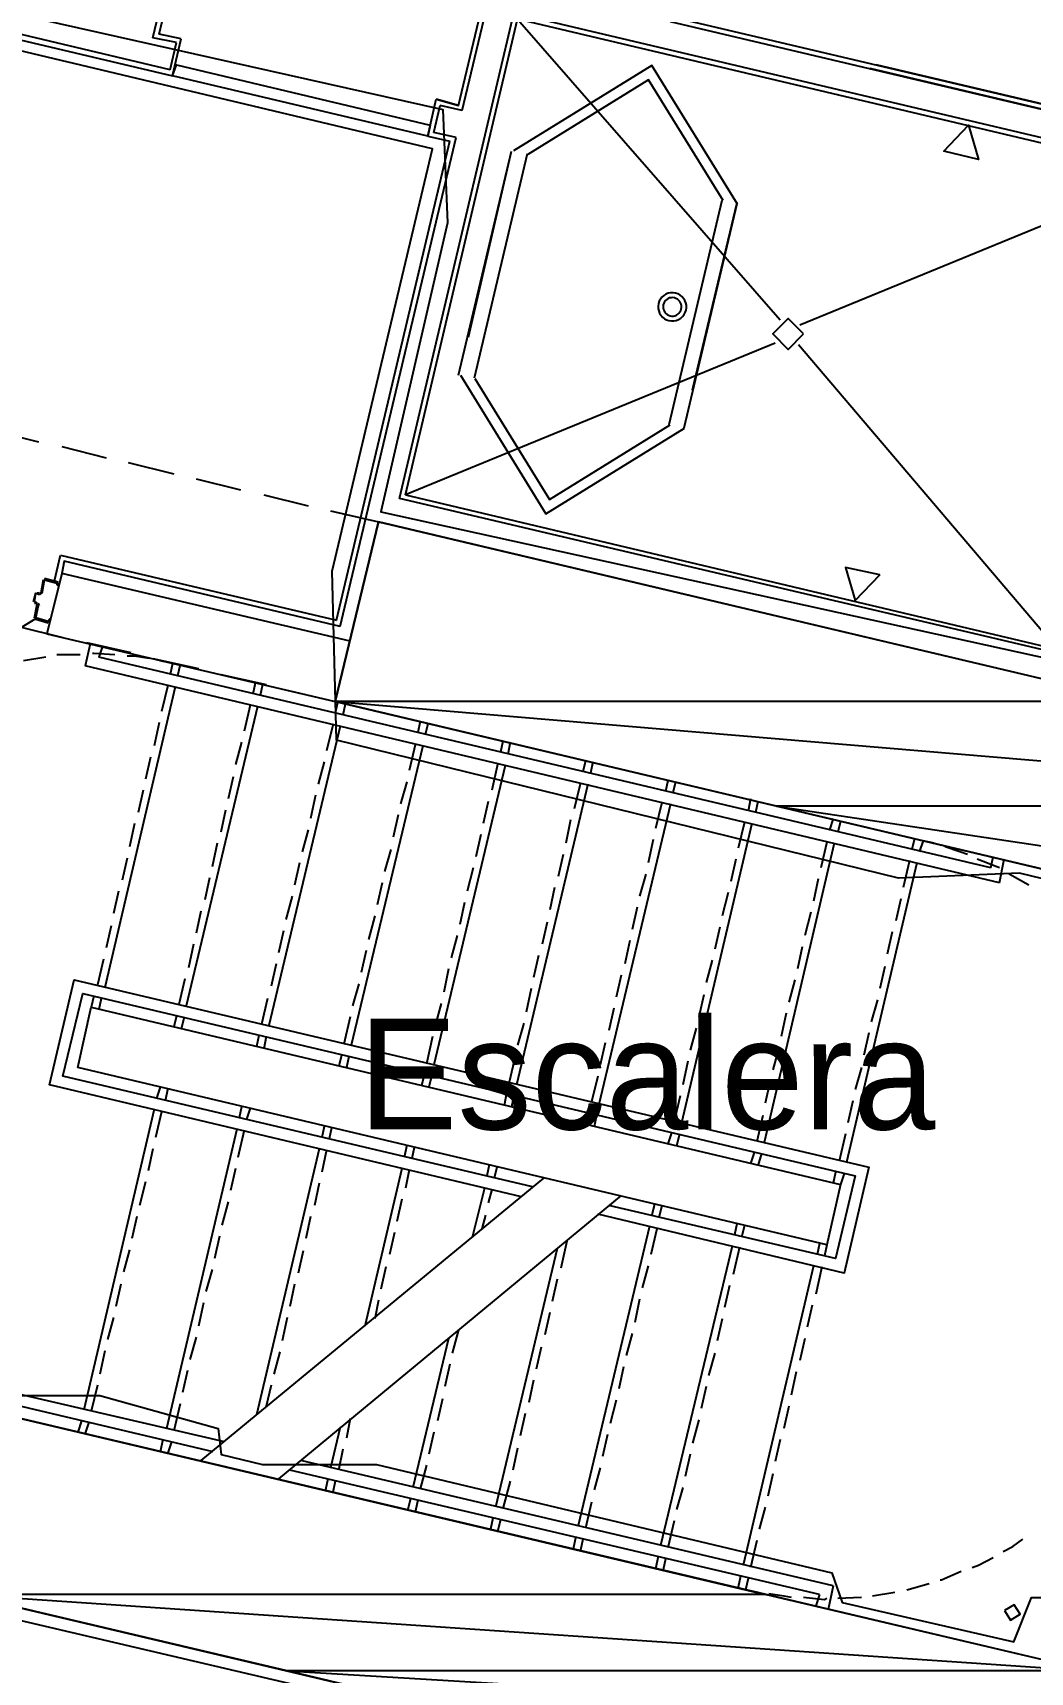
# Model space of a CAD drawing. Header units: feet. Extents: x -84 to 198, y -22 to 181.
# Drawn here: x 82.15 to 92.95, y 47.08 to 64.83 of the extents above; entities that cross this region are included whole.
import ezdxf
from ezdxf.enums import TextEntityAlignment as Align

# ---------------------------------------------------------------- set-up
doc = ezdxf.new("R2010")
doc.units = ezdxf.units.FT
for name, color, linetype in [('A-AREA-COMUN', 252, 'CONTINUOUS'), ('A-AREA-UNIDAD', 30, 'CONTINUOUS'), ('A-LINEA', 7, 'CONTINUOUS'), ('A-LINEA-FINA', 9, 'CONTINUOUS'), ('A-MURO-CONCRETO', 8, 'CONTINUOUS'), ('A-NOMBRE-ESPACIO', 2, 'CONTINUOUS')]:
    doc.layers.add(name, color=color, linetype=linetype)

msp = doc.modelspace()

# ---------------------------------------------------------------- linework, layer by layer
at = {"layer": 'A-AREA-COMUN'}
for points in [[(81.728, 50.08), (82.88, 50.08), (84.16, 49.7244), (84.192, 49.44), (84.64, 49.3333), (85.872, 49.3333), (90.8, 48.16), (90.912, 47.84), (92.768, 47.4133), (92.96, 47.8933), (93.648, 47.8933), (95.328, 55.1289), (92.832, 55.7333), (91.52, 55.68), (85.44, 57.1733), (85.392, 59.0044), (86.48, 63.5733), (75.968, 66.08)], [(81.76, 46.8089), (89.84, 44.8889), (90.048, 45.76), (81.472, 47.7689)]]:
    msp.add_lwpolyline(points, dxfattribs=at)
at = {"layer": 'A-AREA-UNIDAD'}
msp.add_lwpolyline([(76.608, 66.24), (86.592, 64), (86.64, 62.7733), (85.92, 59.6444), (99.008, 56.7644), (99.04, 55.7333), (98.08, 51.52), (97.792, 51.4844), (97.728, 51.1289), (99.552, 50.6844), (99.648, 49.5644), (98.32, 43.8756), (114.24, 40.1956)], dxfattribs=at)
at = {"layer": 'A-LINEA'}
for p, q in [((83.4533, 64.7778), (84.2933, 68.2844)), ((83.52, 64.8178), (84.3333, 68.2178)), ((86.8, 63.9911), (87.64, 67.4978)), ((83.64, 64.4311), (75.6933, 66.3111)), ((75.7333, 66.2444), (83.6667, 64.3644)), ((86.12, 59.7911), (87.36, 65.0444)), ((86.1867, 59.8311), (87.4, 64.9778)), ((104.3333, 61.0311), (87.36, 65.0444)), ((87.4, 64.9778), (90.24, 61.7244)), ((104.2667, 60.9911), (87.4, 64.9778)), ((110.2667, 59.9911), (89.12, 64.9911)), ((83.7067, 64.7244), (83.4533, 64.7778)), ((83.7067, 64.7244), (83.4533, 64.7778)), ((83.76, 64.7644), (83.52, 64.8178)), ((83.76, 64.7644), (83.52, 64.8178)), ((110.2, 59.9511), (89.0533, 64.9511)), ((83.64, 64.4311), (83.7067, 64.7244)), ((83.64, 64.4311), (83.7067, 64.7244)), ((83.6667, 64.3644), (83.76, 64.7644)), ((83.6667, 64.3644), (83.76, 64.7644)), ((110.2, 59.9511), (91.2133, 64.4444)), ((110.2667, 59.9911), (91.28, 64.4844)), ((86.4267, 63.7111), (86.52, 64.1111)), ((86.4267, 63.7111), (86.52, 64.1111)), ((86.76, 64.0444), (86.52, 64.1111)), ((86.4933, 63.7511), (86.56, 64.0444)), ((86.4933, 63.7511), (86.56, 64.0444)), ((86.8, 63.9911), (86.56, 64.0444)), ((86.8, 63.9911), (86.56, 64.0444)), ((86.4267, 63.7111), (86.6667, 63.6578)), ((86.4267, 63.7111), (86.6667, 63.6578)), ((86.7333, 63.6978), (86.4933, 63.7511)), ((86.7333, 63.6978), (86.4933, 63.7511)), ((85.44, 58.4711), (86.6667, 63.6578)), ((85.44, 58.4711), (86.6667, 63.6578)), ((85.48, 58.4044), (86.7333, 63.6978)), ((85.48, 58.4044), (86.7333, 63.6978)), ((86.76, 61.1244), (87.3333, 63.5511)), ((86.76, 61.1244), (87.3333, 63.5511)), ((86.8667, 61.5378), (87.3333, 63.5511)), ((86.8667, 61.5378), (87.3333, 63.5511)), ((86.9333, 61.0978), (87.5067, 63.5244)), ((86.9333, 61.0978), (87.5067, 63.5244)), ((90.4533, 61.6711), (94.4533, 63.3111)), ((89.04, 60.5911), (89.6133, 63.0178)), ((89.04, 60.5911), (89.6133, 63.0178)), ((88.9453, 61.9488), (88.9326, 61.9253)), ((88.9453, 61.9488), (88.9326, 61.9253)), ((88.9619, 61.9698), (88.9453, 61.9488)), ((88.9619, 61.9698), (88.9453, 61.9488)), ((88.9819, 61.9875), (88.9619, 61.9698)), ((88.9819, 61.9875), (88.9619, 61.9698)), ((89.0046, 62.0015), (88.9819, 61.9875)), ((89.0046, 62.0015), (88.9819, 61.9875)), ((89.0137, 61.9447), (89.0007, 61.9331)), ((89.0137, 61.9447), (89.0007, 61.9331)), ((89.0295, 62.0114), (89.0046, 62.0015)), ((89.0295, 62.0114), (89.0046, 62.0015)), ((89.0285, 61.9538), (89.0137, 61.9447)), ((89.0285, 61.9538), (89.0137, 61.9447)), ((89.0447, 61.9603), (89.0285, 61.9538)), ((89.0447, 61.9603), (89.0285, 61.9538)), ((89.0557, 62.0168), (89.0295, 62.0114)), ((89.0557, 62.0168), (89.0295, 62.0114)), ((89.0618, 61.9638), (89.0447, 61.9603)), ((89.0618, 61.9638), (89.0447, 61.9603)), ((89.0824, 62.0175), (89.0557, 62.0168)), ((89.0824, 62.0175), (89.0557, 62.0168)), ((89.0792, 61.9643), (89.0618, 61.9638)), ((89.0792, 61.9643), (89.0618, 61.9638)), ((89.0965, 61.9617), (89.0792, 61.9643)), ((89.0965, 61.9617), (89.0792, 61.9643)), ((89.1088, 62.0136), (89.0824, 62.0175)), ((89.1088, 62.0136), (89.0824, 62.0175)), ((89.113, 61.9562), (89.0965, 61.9617)), ((89.113, 61.9562), (89.0965, 61.9617)), ((89.1342, 62.0052), (89.1088, 62.0136)), ((89.1342, 62.0052), (89.1088, 62.0136)), ((89.1284, 61.9479), (89.113, 61.9562)), ((89.1284, 61.9479), (89.113, 61.9562)), ((89.142, 61.9371), (89.1284, 61.9479)), ((89.142, 61.9371), (89.1284, 61.9479)), ((89.1577, 61.9925), (89.1342, 62.0052)), ((89.1577, 61.9925), (89.1342, 62.0052)), ((89.1536, 61.9241), (89.142, 61.9371)), ((89.1536, 61.9241), (89.142, 61.9371)), ((89.1786, 61.9759), (89.1577, 61.9925)), ((89.1786, 61.9759), (89.1577, 61.9925)), ((89.1964, 61.9559), (89.1786, 61.9759)), ((89.1964, 61.9559), (89.1786, 61.9759)), ((89.2104, 61.9331), (89.1964, 61.9559)), ((89.2104, 61.9331), (89.1964, 61.9559)), ((88.9242, 61.8999), (88.9203, 61.8735)), ((88.9242, 61.8999), (88.9203, 61.8735)), ((88.9203, 61.8735), (88.921, 61.8468)), ((88.9203, 61.8735), (88.921, 61.8468)), ((88.921, 61.8468), (88.9264, 61.8206)), ((88.921, 61.8468), (88.9264, 61.8206)), ((88.9326, 61.9253), (88.9242, 61.8999)), ((88.9326, 61.9253), (88.9242, 61.8999)), ((88.9264, 61.8206), (88.9363, 61.7957)), ((88.9264, 61.8206), (88.9363, 61.7957)), ((88.9363, 61.7957), (88.9503, 61.773)), ((88.9363, 61.7957), (88.9503, 61.773)), ((88.9503, 61.773), (88.968, 61.753)), ((88.9503, 61.773), (88.968, 61.753)), ((88.976, 61.8876), (88.9735, 61.8703)), ((88.976, 61.8876), (88.9735, 61.8703)), ((88.9735, 61.8703), (88.974, 61.8529)), ((88.9735, 61.8703), (88.974, 61.8529)), ((88.974, 61.8529), (88.9775, 61.8358)), ((88.974, 61.8529), (88.9775, 61.8358)), ((88.9815, 61.9041), (88.976, 61.8876)), ((88.9815, 61.9041), (88.976, 61.8876)), ((88.9775, 61.8358), (88.9839, 61.8196)), ((88.9775, 61.8358), (88.9839, 61.8196)), ((88.9898, 61.9195), (88.9815, 61.9041)), ((88.9898, 61.9195), (88.9815, 61.9041)), ((88.9839, 61.8196), (88.9931, 61.8048)), ((88.9839, 61.8196), (88.9931, 61.8048)), ((89.0007, 61.9331), (88.9898, 61.9195)), ((89.0007, 61.9331), (88.9898, 61.9195)), ((88.9931, 61.8048), (89.0047, 61.7918)), ((88.9931, 61.8048), (89.0047, 61.7918)), ((89.0047, 61.7918), (89.0183, 61.7809)), ((89.0047, 61.7918), (89.0183, 61.7809)), ((89.0183, 61.7809), (89.0336, 61.7727)), ((89.0183, 61.7809), (89.0336, 61.7727)), ((89.0336, 61.7727), (89.0502, 61.7672)), ((89.0336, 61.7727), (89.0502, 61.7672)), ((89.0502, 61.7672), (89.0674, 61.7646)), ((89.0502, 61.7672), (89.0674, 61.7646)), ((89.0674, 61.7646), (89.0849, 61.7651)), ((89.0674, 61.7646), (89.0849, 61.7651)), ((89.0849, 61.7651), (89.1019, 61.7686)), ((89.0849, 61.7651), (89.1019, 61.7686)), ((89.1019, 61.7686), (89.1181, 61.775)), ((89.1019, 61.7686), (89.1181, 61.775)), ((89.1181, 61.775), (89.133, 61.7842)), ((89.1181, 61.775), (89.133, 61.7842)), ((89.133, 61.7842), (89.146, 61.7958)), ((89.133, 61.7842), (89.146, 61.7958)), ((89.146, 61.7958), (89.1568, 61.8094)), ((89.146, 61.7958), (89.1568, 61.8094)), ((89.1627, 61.9093), (89.1536, 61.9241)), ((89.1627, 61.9093), (89.1536, 61.9241)), ((89.1568, 61.8094), (89.1651, 61.8248)), ((89.1568, 61.8094), (89.1651, 61.8248)), ((89.1692, 61.893), (89.1627, 61.9093)), ((89.1692, 61.893), (89.1627, 61.9093)), ((89.1648, 61.7414), (89.1848, 61.7591)), ((89.1648, 61.7414), (89.1848, 61.7591)), ((89.1651, 61.8248), (89.1706, 61.8413)), ((89.1651, 61.8248), (89.1706, 61.8413)), ((89.1727, 61.876), (89.1692, 61.893)), ((89.1727, 61.876), (89.1692, 61.893)), ((89.1706, 61.8413), (89.1732, 61.8585)), ((89.1706, 61.8413), (89.1732, 61.8585)), ((89.1732, 61.8585), (89.1727, 61.876)), ((89.1732, 61.8585), (89.1727, 61.876)), ((89.1848, 61.7591), (89.2014, 61.7801)), ((89.1848, 61.7591), (89.2014, 61.7801)), ((89.2014, 61.7801), (89.2141, 61.8036)), ((89.2014, 61.7801), (89.2141, 61.8036)), ((89.2203, 61.9083), (89.2104, 61.9331)), ((89.2203, 61.9083), (89.2104, 61.9331)), ((89.2141, 61.8036), (89.2225, 61.829)), ((89.2141, 61.8036), (89.2225, 61.829)), ((89.2256, 61.8821), (89.2203, 61.9083)), ((89.2256, 61.8821), (89.2203, 61.9083)), ((89.2225, 61.829), (89.2264, 61.8554)), ((89.2225, 61.829), (89.2264, 61.8554)), ((89.2264, 61.8554), (89.2256, 61.8821)), ((89.2264, 61.8554), (89.2256, 61.8821)), ((88.968, 61.753), (88.989, 61.7364)), ((88.968, 61.753), (88.989, 61.7364)), ((88.989, 61.7364), (89.0125, 61.7237)), ((88.989, 61.7364), (89.0125, 61.7237)), ((89.0125, 61.7237), (89.0378, 61.7153)), ((89.0125, 61.7237), (89.0378, 61.7153)), ((89.0378, 61.7153), (89.0643, 61.7114)), ((89.0378, 61.7153), (89.0643, 61.7114)), ((89.0643, 61.7114), (89.091, 61.7121)), ((89.0643, 61.7114), (89.091, 61.7121)), ((89.091, 61.7121), (89.1172, 61.7175)), ((89.091, 61.7121), (89.1172, 61.7175)), ((89.1172, 61.7175), (89.142, 61.7274)), ((89.1172, 61.7175), (89.142, 61.7274)), ((89.142, 61.7274), (89.1648, 61.7414)), ((89.142, 61.7274), (89.1648, 61.7414)), ((90.1867, 61.4711), (86.1867, 59.8311)), ((90.1867, 61.4711), (86.1867, 59.8311)), ((90.44, 61.4578), (93.24, 58.1644)), ((90.44, 61.4578), (93.24, 58.1644)), ((81.7333, 60.5244), (82.2133, 60.4044)), ((82.4667, 60.3511), (82.9467, 60.2311)), ((83.1867, 60.1778), (83.68, 60.0578)), ((83.92, 60.0044), (84.4, 59.8844)), ((84.6533, 59.8311), (85.1333, 59.7111)), ((86.1867, 59.8311), (93.32, 58.1378)), ((86.1867, 59.8311), (93.32, 58.1378)), ((85.3733, 59.6578), (85.8933, 59.5378)), ((93.2533, 58.1111), (86.12, 59.7911)), ((93.2533, 58.1111), (86.12, 59.7911)), ((82.3867, 58.8978), (82.4533, 59.1778)), ((82.4533, 59.1778), (85.44, 58.4711)), ((82.4533, 59.1778), (85.44, 58.4711)), ((85.48, 58.4044), (82.4933, 59.1111)), ((82.4267, 58.8844), (82.28, 58.9244)), ((82.2267, 58.7644), (82.2, 58.7644)), ((82.2267, 58.7778), (82.2267, 58.7778)), ((82.2287, 58.7516), (82.2528, 58.7665)), ((82.2667, 58.9111), (82.24, 58.7644)), ((82.28, 58.9111), (82.28, 58.9111)), ((82.4267, 58.8711), (82.4267, 58.8711)), ((82.1733, 58.6711), (82.1733, 58.6711)), ((82.1733, 58.6578), (82.2, 58.6578)), ((82.2261, 58.6332), (82.2113, 58.6572)), ((78.5709, 56.2715), (82.1859, 58.4922)), ((82, 58.4044), (82.48, 58.2844)), ((82.1867, 58.4978), (82.1867, 58.4978)), ((82.1867, 58.4844), (82.32, 58.4444)), ((82.32, 58.4578), (82.32, 58.4578)), ((82.7733, 58.2178), (82.72, 57.9778)), ((82.7333, 58.2311), (83.2133, 58.1244)), ((82.2933, 58.0711), (82.0533, 58.0311)), ((82.6667, 58.0978), (82.4133, 58.0978)), ((82.9067, 58.1911), (82.8667, 58.0711)), ((92.52, 55.7911), (82.8667, 58.0711)), ((83.4533, 58.0578), (83.9467, 57.9511)), ((92.6133, 55.6311), (82.72, 57.9778)), ((83.6667, 58.0044), (83.5333, 58.0311)), ((83.6667, 58.0044), (83.64, 57.8844)), ((83.7467, 57.9911), (83.72, 57.8711)), ((84.1867, 57.8844), (84.68, 57.7778)), ((83.6933, 57.7511), (82.9333, 54.4978)), ((83.6133, 57.7644), (83.5467, 57.4844)), ((84.56, 57.7911), (84.5333, 57.6711)), ((84.64, 57.7778), (84.6133, 57.6578)), ((84.92, 57.7111), (85.4267, 57.5911)), ((84.5867, 57.5378), (83.8133, 54.2978)), ((84.5067, 57.5511), (84.44, 57.2711)), ((85.4533, 57.5911), (85.4267, 57.4711)), ((85.5333, 57.5644), (85.5067, 57.4444)), ((83.52, 57.3644), (83.4667, 57.1111)), ((85.48, 57.3244), (84.7067, 54.0844)), ((85.4, 57.3378), (85.3333, 57.0578)), ((86.3467, 57.3778), (86.32, 57.2578)), ((86.4267, 57.3511), (86.4, 57.2311)), ((84.4133, 57.1511), (84.3467, 56.9111)), ((87.24, 57.1644), (87.2133, 57.0444)), ((87.32, 57.1511), (87.2933, 57.0178)), ((83.4267, 56.9911), (83.3733, 56.7511)), ((86.3733, 57.1111), (85.6, 53.8711)), ((86.2933, 57.1378), (86.2267, 56.8444)), ((85.3067, 56.9378), (85.24, 56.6978)), ((87.2667, 56.8978), (86.4933, 53.6578)), ((87.1867, 56.9244), (87.12, 56.6311)), ((88.1333, 56.9511), (88.1067, 56.8311)), ((88.2133, 56.9378), (88.1867, 56.8178)), ((83.3467, 56.6311), (83.2933, 56.3911)), ((84.32, 56.7778), (84.2667, 56.5378)), ((86.2, 56.7244), (86.1333, 56.4844)), ((88.16, 56.6978), (87.3867, 53.4444)), ((88.08, 56.7111), (88.0133, 56.4311)), ((89.0267, 56.7378), (89, 56.6178)), ((89.1067, 56.7244), (89.08, 56.6044)), ((85.2133, 56.5778), (85.16, 56.3244)), ((87.08, 56.5111), (87.0267, 56.2711)), ((89.0533, 56.4844), (88.28, 53.2311)), ((88.96, 56.4978), (88.8933, 56.2178)), ((89.92, 56.5378), (89.8933, 56.4044)), ((90, 56.5111), (89.9733, 56.3911)), ((83.2533, 56.2711), (83.2, 56.0178)), ((84.24, 56.4178), (84.1867, 56.1778)), ((86.1067, 56.3644), (86.0533, 56.1244)), ((87.9733, 56.3111), (87.92, 56.0578)), ((89.9333, 56.2711), (89.1733, 53.0311)), ((89.8533, 56.2844), (89.7867, 56.0044)), ((90.8133, 56.3244), (90.7733, 56.2044)), ((90.8933, 56.2978), (90.8667, 56.1778)), ((85.1333, 56.2044), (85.0667, 55.9644)), ((87, 56.1511), (86.9467, 55.9111)), ((88.8667, 56.0978), (88.8133, 55.8444)), ((91.6933, 56.1111), (91.6667, 55.9911)), ((91.7867, 56.0844), (91.7467, 55.9644)), ((91.9067, 56.0578), (91.7867, 56.0844)), ((84.1467, 56.0578), (84.0933, 55.8044)), ((86.0267, 55.9911), (85.96, 55.7511)), ((87.8933, 55.9378), (87.84, 55.6978)), ((90.8267, 56.0578), (90.0667, 52.8178)), ((90.7467, 56.0711), (90.68, 55.7911)), ((92.52, 55.7911), (92.5467, 55.9111)), ((83.1733, 55.8978), (83.12, 55.6578)), ((85.04, 55.8444), (84.9867, 55.6044)), ((86.92, 55.7911), (86.8533, 55.5378)), ((89.76, 55.8844), (89.7067, 55.6444)), ((91.72, 55.8444), (90.96, 52.6044)), ((91.64, 55.8711), (91.5733, 55.5778)), ((92.6133, 55.6311), (92.6667, 55.8844)), ((84.0667, 55.6844), (84.0133, 55.4444)), ((85.9333, 55.6311), (85.88, 55.3911)), ((87.8, 55.5778), (87.7467, 55.3378)), ((88.7867, 55.7244), (88.72, 55.4844)), ((90.6533, 55.6711), (90.6, 55.4311)), ((92.9333, 55.6044), (92.72, 55.7244)), ((83.08, 55.5378), (83.0267, 55.2978)), ((84.96, 55.4844), (84.8933, 55.2311)), ((86.8267, 55.4178), (86.7733, 55.1778)), ((89.68, 55.5244), (89.6133, 55.2711)), ((91.5467, 55.4578), (91.4933, 55.2178)), ((83.9733, 55.3244), (83.92, 55.0844)), ((85.8533, 55.2711), (85.7867, 55.0178)), ((87.72, 55.2044), (87.6667, 54.9644)), ((88.6933, 55.3644), (88.64, 55.1244)), ((90.5733, 55.3111), (90.5067, 55.0578)), ((83, 55.1644), (82.9467, 54.9244)), ((84.8667, 55.1111), (84.8133, 54.8711)), ((86.7467, 55.0578), (86.68, 54.8178)), ((89.5867, 55.1511), (89.5333, 54.9111)), ((91.4533, 55.0978), (91.4, 54.8578)), ((83.8933, 54.9644), (83.84, 54.7111)), ((85.76, 54.8978), (85.7067, 54.6578)), ((87.6267, 54.8444), (87.5733, 54.6044)), ((88.6133, 55.0044), (88.56, 54.7511)), ((90.48, 54.9378), (90.4267, 54.6978)), ((82.92, 54.8044), (82.8533, 54.5244)), ((84.7867, 54.7511), (84.7333, 54.5111)), ((86.6533, 54.6978), (86.6, 54.4444)), ((89.5067, 54.7911), (89.44, 54.5511)), ((91.3733, 54.7244), (91.32, 54.4844)), ((83.8, 54.5911), (83.7333, 54.3111)), ((85.68, 54.5378), (85.6133, 54.2978)), ((87.5467, 54.4844), (87.4933, 54.2311)), ((88.52, 54.6311), (88.4667, 54.3911)), ((90.4, 54.5778), (90.3333, 54.3378)), ((82.8133, 54.4044), (82.7867, 54.2844)), ((82.8933, 54.3778), (82.8667, 54.2578)), ((84.6933, 54.3778), (84.6267, 54.0978)), ((86.5733, 54.3244), (86.5067, 54.0844)), ((89.4133, 54.4178), (89.36, 54.1778)), ((91.2933, 54.3644), (91.2267, 54.1244)), ((83.7067, 54.1911), (83.68, 54.0711)), ((83.7867, 54.1644), (83.76, 54.0444)), ((85.5867, 54.1778), (85.52, 53.8844)), ((88.44, 54.2711), (88.3867, 54.0311)), ((90.3067, 54.2178), (90.2533, 53.9644)), ((84.6, 53.9778), (84.5733, 53.8578)), ((84.68, 53.9644), (84.6533, 53.8311)), ((86.48, 53.9644), (86.4133, 53.6711)), ((87.4667, 54.1111), (87.4, 53.8711)), ((89.3333, 54.0578), (89.2667, 53.8178)), ((91.2, 54.0044), (91.1467, 53.7644)), ((88.3467, 53.8978), (88.2933, 53.6578)), ((90.2267, 53.8444), (90.16, 53.6044)), ((85.4933, 53.7644), (85.4667, 53.6444)), ((85.5733, 53.7511), (85.5467, 53.6311)), ((87.3733, 53.7511), (87.3067, 53.4711)), ((89.24, 53.6978), (89.1867, 53.4444)), ((91.12, 53.6311), (91.0533, 53.3911)), ((83.5333, 53.4178), (83.4933, 53.2978)), ((86.3867, 53.5511), (86.36, 53.4311)), ((86.4667, 53.5378), (86.44, 53.4178)), ((88.2667, 53.5378), (88.2, 53.2578)), ((90.1333, 53.4844), (90.08, 53.2444)), ((83.6133, 53.4044), (83.5867, 53.2711)), ((87.28, 53.3511), (87.2533, 53.2178)), ((87.36, 53.3244), (87.3333, 53.2044)), ((89.16, 53.3244), (89.0933, 53.0444)), ((91.0267, 53.2711), (90.9733, 53.0311)), ((83.4667, 53.1778), (82.7067, 49.9244)), ((83.5467, 53.1511), (83.48, 52.8711)), ((84.4133, 53.2044), (84.3867, 53.0844)), ((84.5067, 53.1911), (84.4667, 53.0711)), ((88.1733, 53.1378), (88.1467, 53.0178)), ((88.2533, 53.1111), (88.2267, 52.9911)), ((90.0533, 53.1111), (89.9867, 52.8311)), ((84.36, 52.9644), (83.6, 49.7244)), ((84.44, 52.9511), (84.3733, 52.6578)), ((85.3067, 52.9911), (85.28, 52.8711)), ((85.3867, 52.9778), (85.36, 52.8578)), ((89.0667, 52.9244), (89.0267, 52.8044)), ((89.1467, 52.8978), (89.12, 52.7778)), ((90.9467, 52.9111), (90.88, 52.6178)), ((83.4533, 52.7511), (83.4, 52.5111)), ((85.2533, 52.7511), (84.5733, 49.8711)), ((85.3333, 52.7378), (85.28, 52.4978)), ((86.2, 52.7911), (86.1733, 52.6578)), ((86.28, 52.7644), (86.2533, 52.6444)), ((89.96, 52.7111), (89.92, 52.5911)), ((84.3467, 52.5378), (84.2933, 52.2978)), ((86.1467, 52.5378), (85.7467, 50.8311)), ((87.0933, 52.5778), (87.0667, 52.4578)), ((87.1733, 52.5511), (87.1467, 52.4311)), ((90.04, 52.6978), (90, 52.5644)), ((83.3733, 52.3911), (83.3067, 52.1378)), ((87.68, 52.4311), (83.9733, 49.3778)), ((85.2533, 52.3778), (85.2, 52.1378)), ((86.2267, 52.5244), (86.1867, 52.3244)), ((90.84, 52.4978), (90.8133, 52.3778)), ((90.9333, 52.4844), (90.8933, 52.3644)), ((84.2667, 52.1778), (84.2, 51.9244)), ((88.52, 52.2444), (84.8133, 49.1778)), ((86.1467, 52.2044), (86.0933, 51.9644)), ((87.04, 52.3244), (86.9067, 51.7911)), ((87.12, 52.3111), (87.08, 52.1644)), ((83.28, 52.0178), (83.2267, 51.7778)), ((85.16, 52.0178), (85.1067, 51.7778)), ((87.0533, 52.0311), (87.0133, 51.8844)), ((88.88, 52.1511), (88.8533, 52.0311)), ((88.96, 52.1378), (88.9333, 52.0178)), ((86.0667, 51.8444), (86.0133, 51.6044)), ((88.8267, 51.9111), (88.0533, 48.6711)), ((88.9067, 51.8844), (88.84, 51.6044)), ((89.7733, 51.9378), (89.7467, 51.8178)), ((89.8533, 51.9244), (89.8267, 51.8044)), ((83.2, 51.6578), (83.1333, 51.4178)), ((84.1733, 51.8044), (84.12, 51.5644)), ((85.08, 51.6444), (85.0267, 51.4044)), ((87.8267, 51.6711), (87.16, 48.8711)), ((87.9333, 51.7511), (87.8667, 51.4578)), ((89.72, 51.6978), (88.9467, 48.4578)), ((89.8, 51.6844), (89.7333, 51.3911)), ((90.6667, 51.7244), (90.64, 51.6044)), ((90.7467, 51.7111), (90.72, 51.5911)), ((85.9733, 51.4711), (85.92, 51.2311)), ((88.8133, 51.4844), (88.7467, 51.2444)), ((90.6, 51.4844), (89.84, 48.2444)), ((90.6933, 51.4711), (90.6267, 51.1778)), ((84.0933, 51.4444), (84.0267, 51.2044)), ((87.8267, 51.3378), (87.7733, 51.0978)), ((83.1067, 51.2844), (83.0533, 51.0444)), ((84.9867, 51.2844), (84.9333, 51.0444)), ((85.8933, 51.1111), (85.8533, 50.9111)), ((88.72, 51.1244), (88.6667, 50.8711)), ((89.6933, 51.2711), (89.64, 51.0311)), ((84, 51.0844), (83.9467, 50.8311)), ((87.7467, 50.9778), (87.6933, 50.7378)), ((90.5867, 51.0578), (90.5333, 50.8178)), ((83.0267, 50.9244), (82.96, 50.6844)), ((84.9067, 50.9244), (84.8533, 50.6711)), ((86.76, 50.7911), (86.6933, 50.5378)), ((89.6133, 50.9111), (89.56, 50.6711)), ((83.92, 50.7111), (83.8533, 50.4711)), ((86.6533, 50.6978), (86.2667, 49.0844)), ((87.6533, 50.6044), (87.6, 50.3644)), ((88.64, 50.7511), (88.5733, 50.5111)), ((90.5067, 50.6978), (90.4533, 50.4578)), ((82.9333, 50.5644), (82.88, 50.3111)), ((84.8267, 50.5511), (84.76, 50.3111)), ((86.6667, 50.4178), (86.6133, 50.1778)), ((89.5333, 50.5378), (89.4667, 50.2978)), ((83.8267, 50.3511), (83.7733, 50.1111)), ((87.5733, 50.2444), (87.52, 50.0044)), ((88.5467, 50.3911), (88.4933, 50.1511)), ((90.4133, 50.3378), (90.36, 50.0844)), ((84.2267, 49.5778), (81.8133, 50.1378)), ((82.8533, 50.1911), (82.7867, 49.9111)), ((84.7333, 50.1911), (84.68, 49.9644)), ((89.44, 50.1778), (89.3867, 49.9378)), ((84.1067, 49.4711), (81.9067, 49.9911)), ((83.7467, 49.9911), (83.68, 49.6978)), ((86.5867, 50.0444), (86.5333, 49.8044)), ((87.48, 49.8844), (87.4267, 49.6444)), ((88.4667, 50.0311), (88.4, 49.7778)), ((90.3333, 49.9644), (90.28, 49.7244)), ((82.68, 49.8044), (82.64, 49.6844)), ((82.76, 49.7911), (82.72, 49.6711)), ((85.48, 49.7378), (85.3733, 49.2978)), ((85.5867, 49.8311), (85.5467, 49.6178)), ((89.36, 49.8178), (89.2933, 49.5644)), ((83.56, 49.6044), (83.5333, 49.4711)), ((83.6533, 49.5778), (83.6133, 49.4578)), ((86.4933, 49.6844), (86.44, 49.4444)), ((88.3733, 49.6578), (88.32, 49.4178)), ((90.24, 49.6044), (90.1867, 49.3644)), ((90.8133, 48.0178), (85.0533, 49.3778)), ((85.5067, 49.4978), (85.4667, 49.2844)), ((87.4, 49.5111), (87.3467, 49.2711)), ((89.2667, 49.4444), (89.2133, 49.2044)), ((90.6667, 47.9244), (84.9333, 49.2711)), ((85.3467, 49.1778), (85.32, 49.0578)), ((86.4133, 49.3244), (86.3467, 49.0711)), ((88.2933, 49.2978), (88.2267, 49.0578)), ((90.16, 49.2311), (90.1067, 48.9911)), ((85.4267, 49.1511), (85.4, 49.0311)), ((87.32, 49.1511), (87.24, 48.8578)), ((89.1867, 49.0844), (89.12, 48.8444)), ((86.24, 48.9644), (86.2133, 48.8444)), ((86.32, 48.9511), (86.2933, 48.8311)), ((88.2, 48.9244), (88.1333, 48.6444)), ((90.08, 48.8711), (90.0133, 48.6311)), ((87.1333, 48.7511), (87.1067, 48.6311)), ((87.2133, 48.7378), (87.1867, 48.6178)), ((89.0933, 48.7244), (89.0267, 48.4311)), ((88.0267, 48.5378), (88, 48.4178)), ((88.1067, 48.5244), (88.08, 48.4044)), ((89.9867, 48.5111), (89.92, 48.2178)), ((88.92, 48.3378), (88.8933, 48.2044)), ((89, 48.3111), (88.9733, 48.1911)), ((89.8133, 48.1244), (89.7867, 48.0044)), ((89.8933, 48.0978), (89.8667, 47.9778)), ((89.8667, 47.9778), (90, 47.9511)), ((90.6667, 47.9244), (90.6267, 47.8044)), ((90.8133, 48.0178), (90.76, 47.7644)), ((91.24, 47.9111), (91.48, 47.9511)), ((91.6133, 47.9778), (91.8533, 48.0444)), ((90.8667, 47.8844), (91.12, 47.8978))]:
    msp.add_line(p, q, dxfattribs=at)
for points in [[(86.52, 64.1111), (86.76, 64.0444), (87.5733, 67.4578)], [(86.4267, 63.7111), (83.6667, 64.3644), (83.7067, 64.4844), (86.4533, 63.8311), (86.4267, 63.7111)], [(86.4267, 63.7111), (83.6667, 64.3644), (83.7067, 64.4844), (86.4533, 63.8311), (86.4267, 63.7111)], [(89.7798, 62.9774), (88.8537, 64.4776), (87.3535, 63.5515)], [(89.7798, 62.9774), (88.8537, 64.4776), (87.3535, 63.5515)], [(89.6241, 63.0143), (88.8168, 64.3219), (87.5092, 63.5146)], [(89.6241, 63.0143), (88.8168, 64.3219), (87.5092, 63.5146)], [(89.2933, 60.9644), (89.7733, 62.9778), (89.2, 60.5511)], [(89.2933, 60.9644), (89.7733, 62.9778), (89.2, 60.5511)], [(90.4933, 61.5711), (90.3267, 61.7378), (90.16, 61.5711), (90.3267, 61.4044), (90.4933, 61.5711)], [(90.4933, 61.5711), (90.3267, 61.7378), (90.16, 61.5711), (90.3267, 61.4044), (90.4933, 61.5711)], [(86.7802, 61.1248), (87.7063, 59.6246), (89.2065, 60.5508)], [(86.7802, 61.1248), (87.7063, 59.6246), (89.2065, 60.5508)], [(86.9359, 61.088), (87.7432, 59.7803), (89.0508, 60.5876)], [(86.9359, 61.088), (87.7432, 59.7803), (89.0508, 60.5876)], [(81.4, 47.9244), (90.2133, 45.8444), (89.9867, 44.8711), (97.7733, 43.0311), (98.4533, 45.9511), (96.5067, 46.4044), (98.8933, 56.4578), (85.8933, 59.5378), (85.4267, 57.5911), (95.5067, 55.2044), (93.5867, 47.0978), (81.8533, 49.8711), (81.4, 47.9244)], [(85.48, 58.4044), (82.4933, 59.1111), (82.4667, 58.9778)], [(85.5867, 58.2444), (82.4667, 58.9778), (82.3067, 58.3244), (85.4267, 57.5911)], [(82.16, 58.6711), (82.1867, 58.7644), (82.1867, 58.7644)], [(82.2, 58.6578), (82.1733, 58.6711), (82.1867, 58.7644), (82.2267, 58.7511)], [(82.2533, 58.7644), (82.28, 58.9111), (82.4267, 58.8711), (82.4133, 58.8578), (82.4267, 58.8444), (82.4267, 58.8711)], [(82.1733, 58.4978), (82.2, 58.6444), (82.2, 58.6444)], [(82.3333, 58.4578), (82.3467, 58.4844), (82.3333, 58.4844), (82.32, 58.4578), (82.1867, 58.4978), (82.2133, 58.6311)], [(83.04, 58.0978), (82.8133, 58.1111), (82.8, 58.1111)], [(83.4133, 58.0578), (83.2533, 58.0844), (83.1733, 58.0844)], [(92.2667, 55.9378), (92.1867, 55.9644), (92.0267, 56.0178)], [(92.6133, 55.7911), (92.5867, 55.8044), (92.3733, 55.8844)], [(87.44, 52.2311), (82.3333, 53.4444), (82.6, 54.5778), (91.2, 52.5511), (90.9333, 51.4044), (88.2667, 52.0444)], [(87.56, 52.3378), (82.48, 53.5378), (82.6933, 54.4311), (91.0533, 52.4578), (90.84, 51.5644), (88.3867, 52.1378)], [(90.8933, 52.3644), (90.7467, 51.7111), (82.64, 53.6311), (82.7867, 54.2844), (90.8933, 52.3644)], [(92.6533, 48.3911), (92.76, 48.4444), (92.8667, 48.5244)], [(92.32, 48.2178), (92.3867, 48.2444), (92.5467, 48.3244)], [(91.9733, 48.0844), (91.9867, 48.0844), (92.2, 48.1778)], [(90.12, 47.9378), (90.28, 47.9111), (90.36, 47.8978)], [(90.4933, 47.8978), (90.72, 47.8711), (90.7467, 47.8844)], [(92.669, 47.7511), (92.7334, 47.6468), (92.8377, 47.7112), (92.7733, 47.8154), (92.669, 47.7511)]]:
    msp.add_lwpolyline(points, dxfattribs=at)
at = {"layer": 'A-LINEA-FINA'}
for points in [[(92.3867, 63.4578), (92.0133, 63.5511), (92.28, 63.8311), (92.3867, 63.4578), (92.3867, 63.4578)], [(92.3867, 63.4578), (92.0133, 63.5511), (92.28, 63.8311), (92.3867, 63.4578), (92.3867, 63.4578)], [(91.32, 58.9644), (90.9467, 59.0444), (91.0533, 58.6844), (91.32, 58.9644), (91.32, 58.9644)], [(91.32, 58.9644), (90.9467, 59.0444), (91.0533, 58.6844), (91.32, 58.9644), (91.32, 58.9644)]]:
    msp.add_lwpolyline(points, dxfattribs=at)
at = {"layer": 'A-MURO-CONCRETO'}
for points in [[(85.8933, 59.5378), (94.12, 57.5911), (85.4267, 57.5911), (85.8933, 59.5378), (85.8933, 59.5378)], [(94.12, 57.5911), (85.4267, 57.5911), (98.8933, 56.4578), (94.12, 57.5911)], [(85.4267, 57.5911), (98.8933, 56.4578), (90.2, 56.4578), (85.4267, 57.5911), (85.4267, 57.5911)], [(98.8933, 56.4578), (90.2, 56.4578), (98.6, 55.2044), (98.8933, 56.4578)], [(90.2, 56.4578), (98.6, 55.2044), (95.5067, 55.2044), (90.2, 56.4578), (90.2, 56.4578)], [(81.8533, 49.8711), (90.08, 47.9244), (81.4, 47.9244), (81.8533, 49.8711), (81.8533, 49.8711)], [(90.08, 47.9244), (81.4, 47.9244), (93.5867, 47.0978), (90.08, 47.9244)], [(81.4, 47.9244), (93.5867, 47.0978), (84.9067, 47.0978), (81.4, 47.9244), (81.4, 47.9244)], [(96.68, 47.0978), (84.9067, 47.0978), (96.5067, 46.4044), (96.68, 47.0978)], [(84.9067, 47.0978), (96.5067, 46.4044), (87.8267, 46.4044), (84.9067, 47.0978), (84.9067, 47.0978)]]:
    msp.add_lwpolyline(points, dxfattribs=at)

# ---------------------------------------------------------------- texts
at = {"layer": 'A-NOMBRE-ESPACIO'}
msp.add_text('Escalera', height=1.2, dxfattribs=at).set_placement((88.8, 52.96), align=Align.CENTER)

doc.saveas('drawing.dxf')
